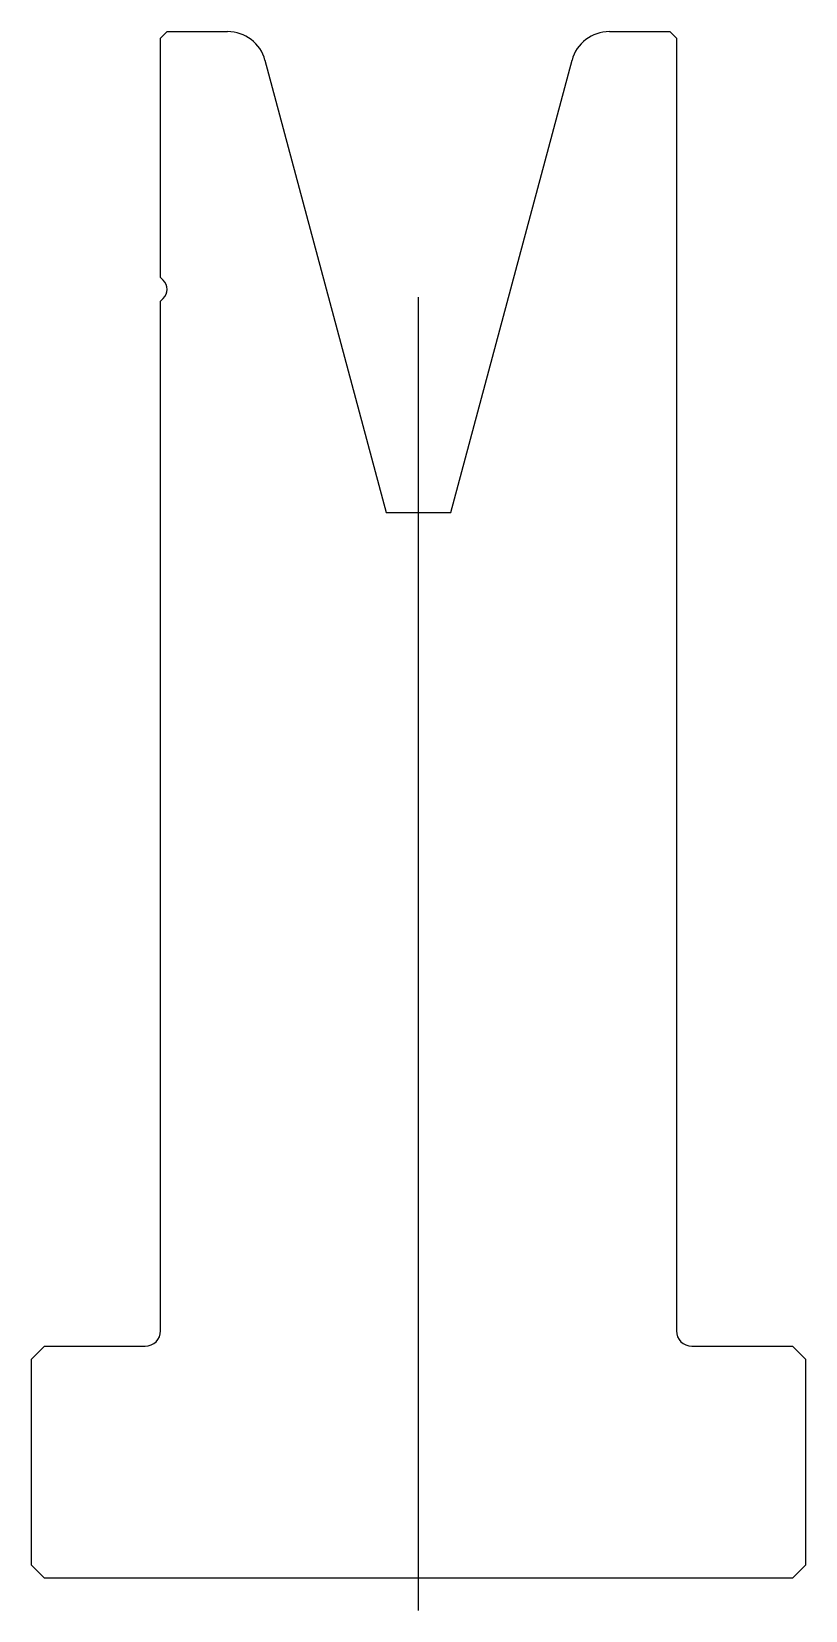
# Model space of a CAD drawing. Header units: metres. Extents: x -31 to 29, y -55 to 68.
import ezdxf

# ---------------------------------------------------------------- set-up
doc = ezdxf.new("R2010")
doc.units = ezdxf.units.M

msp = doc.modelspace()

# ---------------------------------------------------------------- linework, layer by layer
for p, q in [((-20.383319, 67.677956), (-20.883319, 67.177956)), ((-20.383319, 67.677956), (-15.6853, 67.677956)), ((13.918662, 67.677956), (18.616681, 67.677956)), ((19.116681, 67.177956), (18.616681, 67.677956)), ((-20.883319, 48.59217), (-20.883319, 67.177956)), ((19.116681, 67.177956), (19.116681, -33.122044)), ((-12.787522, 65.454413), (-3.383319, 30.357448)), ((1.616681, 30.357448), (11.020885, 65.454413)), ((-20.883319, 48.59217), (-20.676212, 48.385063)), ((-20.676212, 46.97085), (-20.883319, 46.763743)), ((-20.883319, -33.122044), (-20.883319, 46.763743)), ((-0.883319, -54.822044), (-0.883319, 47.072186)), ((-3.383319, 30.357448), (1.616681, 30.357448)), ((-29.883319, -34.322044), (-30.883319, -35.322044)), ((-30.883319, -51.322044), (-30.883319, -35.322044)), ((-29.883319, -34.322044), (-22.083319, -34.322044)), ((20.316681, -34.322044), (28.116681, -34.322044)), ((29.116681, -35.322044), (28.116681, -34.322044)), ((29.116681, -35.322044), (29.116681, -51.322044)), ((-30.883319, -51.322044), (-29.883319, -52.322044)), ((28.116681, -52.322044), (29.116681, -51.322044)), ((28.116681, -52.322044), (-29.883319, -52.322044))]:
    msp.add_line(p, q)
for centre, radius, start, end in [((-15.6853, 64.677956), 3, 15, 90), ((13.918662, 64.677956), 3, 90, 165), ((-21.383319, 47.677956), 1, 315, 45), ((-22.083319, -33.122044), 1.2, 270, 0), ((20.316681, -33.122044), 1.2, 180, 270)]:
    msp.add_arc(centre, radius, start, end)

doc.saveas('drawing.dxf')
